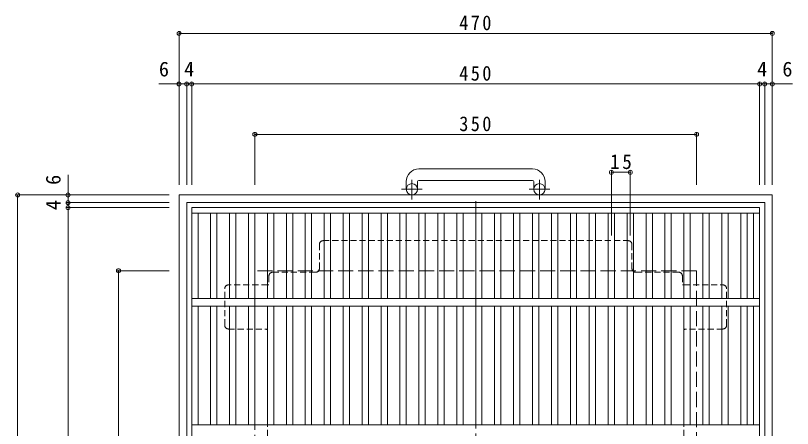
# Model space of a CAD drawing. Units: millimetres at full size, sheet at 1:4. Extents: x -913 to 825, y -789 to 748.
# Drawn here: x -900 to -284, y 366 to 693 of the extents above; entities that cross this region are included whole.
import ezdxf
from ezdxf.enums import TextEntityAlignment as Align

# ---------------------------------------------------------------- set-up
doc = ezdxf.new("R2010")
doc.units = ezdxf.units.MM
doc.header["$LTSCALE"] = 4
doc.header["$PDMODE"] = 32
doc.header["$PDSIZE"] = 3.2
for name, pattern in [('CHAIN1', [8, 5, -1, 1, -1]), ('CHAIN2', [12, 9, -1, 1, -1]), ('DASHED1', [1.8, 1.2, -0.6]), ('DASHED3', [4, 3, -1])]:
    doc.linetypes.add(name, pattern=pattern)
for name, color, linetype, lineweight in [('A-1', 3, 'Continuous', 9), ('A-2', 3, 'Continuous', 9), ('A-4', 7, 'Continuous', 9), ('A-7', 2, 'Continuous', 9)]:
    doc.layers.add(name, color=color, linetype=linetype, lineweight=lineweight)
doc.styles.add('ＭＳ ゴシック', font='')
doc.styles.get('ＭＳ ゴシック').set_extended_font_data('MS Gothic')

msp = doc.modelspace()

# ---------------------------------------------------------------- linework, layer by layer
at = {"layer": 'A-1', "color": 2}
for p, q in [((-490.268, 571.118), (-580.268, 571.118)), ((-590.268, 561.118), (-590.268, 555.018)), ((-581.268, 561.118), (-581.268, 555.018)), ((-580.268, 562.118), (-490.268, 562.118)), ((-489.268, 561.118), (-489.268, 555.018)), ((-480.268, 561.118), (-480.268, 555.018)), ((-770.268, 80.518), (-770.268, 550.518)), ((-300.268, 550.518), (-770.268, 550.518)), ((-300.268, 550.518), (-300.268, 80.518)), ((-764.268, 86.518), (-764.268, 544.518)), ((-306.268, 544.518), (-764.268, 544.518)), ((-306.268, 544.518), (-306.268, 86.518))]:
    msp.add_line(p, q, dxfattribs=at)
at = {"layer": 'A-1', "color": 2, "linetype": 'CHAIN1'}
for p, q in [((-585.768, 546.911), (-585.768, 562.508)), ((-484.768, 546.911), (-484.768, 562.508)), ((-577.605, 555.018), (-594.012, 555.018)), ((-476.605, 555.018), (-493.012, 555.018))]:
    msp.add_line(p, q, dxfattribs=at)
at = {"layer": 'A-1', "color": 2, "linetype": 'DASHED3'}
for p, q in [((-710.268, 140.517), (-710.268, 490.519)), ((-360.268, 490.519), (-710.268, 490.519)), ((-360.268, 490.519), (-360.268, 140.517))]:
    msp.add_line(p, q, dxfattribs=at)
at = {"layer": 'A-1', "color": 2}
for centre in [(-585.768, 555.018), (-484.768, 555.018)]:
    msp.add_circle(centre, 4.5, dxfattribs=at)
for centre, radius, start, end in [((-580.268, 561.118), 10, 90, 180), ((-490.268, 561.118), 10, 0, 90), ((-580.268, 561.118), 1, 90, 180), ((-490.268, 561.118), 1, 0, 90)]:
    msp.add_arc(centre, radius, start, end, dxfattribs=at)
at = {"layer": 'A-2'}
for p, q in [((-760.268, 540.518), (-310.268, 540.518)), ((-760.268, 540.518), (-760.268, 90.518)), ((-760.268, 536.017), (-310.268, 536.017)), ((-755.268, 468.518), (-755.268, 536.017)), ((-745.268, 468.518), (-745.268, 536.017)), ((-740.268, 468.518), (-740.268, 536.017)), ((-730.268, 468.518), (-730.268, 536.017)), ((-725.268, 468.518), (-725.268, 536.017)), ((-715.268, 468.518), (-715.268, 536.017)), ((-710.268, 468.518), (-710.268, 536.017)), ((-700.268, 468.518), (-700.268, 536.017)), ((-695.268, 468.518), (-695.268, 536.017)), ((-685.268, 468.518), (-685.268, 536.017)), ((-680.268, 468.518), (-680.268, 536.017)), ((-670.268, 468.518), (-670.268, 536.017)), ((-665.268, 468.518), (-665.268, 536.017)), ((-655.268, 468.518), (-655.268, 536.017)), ((-650.268, 468.518), (-650.268, 536.017)), ((-640.268, 468.518), (-640.268, 536.017)), ((-635.268, 468.518), (-635.268, 536.017)), ((-625.268, 468.518), (-625.268, 536.017)), ((-620.268, 468.518), (-620.268, 536.017)), ((-610.268, 468.518), (-610.268, 536.017)), ((-605.268, 468.518), (-605.268, 536.017)), ((-595.268, 468.518), (-595.268, 536.017)), ((-590.268, 468.518), (-590.268, 536.017)), ((-580.268, 468.518), (-580.268, 536.017)), ((-575.268, 468.518), (-575.268, 536.017)), ((-565.268, 468.518), (-565.268, 536.017)), ((-560.268, 468.518), (-560.268, 536.017)), ((-550.268, 468.518), (-550.268, 536.017)), ((-545.268, 468.518), (-545.268, 536.017)), ((-535.268, 468.518), (-535.268, 536.017)), ((-530.268, 468.518), (-530.268, 536.017)), ((-520.268, 468.518), (-520.268, 536.017)), ((-515.268, 468.518), (-515.268, 536.017)), ((-505.268, 468.518), (-505.268, 536.017)), ((-500.268, 468.518), (-500.268, 536.017)), ((-490.268, 468.518), (-490.268, 536.017)), ((-485.268, 468.518), (-485.268, 536.017)), ((-475.268, 468.518), (-475.268, 536.017)), ((-470.268, 468.518), (-470.268, 536.017)), ((-460.268, 468.518), (-460.268, 536.017)), ((-455.268, 468.518), (-455.268, 536.017)), ((-445.268, 468.518), (-445.268, 536.017)), ((-440.268, 468.518), (-440.268, 536.017)), ((-430.268, 468.518), (-430.268, 536.017)), ((-425.268, 468.518), (-425.268, 536.017)), ((-415.268, 468.518), (-415.268, 536.017)), ((-410.268, 468.518), (-410.268, 536.017)), ((-400.268, 468.518), (-400.268, 536.017)), ((-395.268, 468.518), (-395.268, 536.017)), ((-385.268, 468.518), (-385.268, 536.017)), ((-380.268, 468.518), (-380.268, 536.017)), ((-370.268, 468.518), (-370.268, 536.017)), ((-365.268, 468.518), (-365.268, 536.017)), ((-355.268, 468.518), (-355.268, 536.017)), ((-350.268, 468.518), (-350.268, 536.017)), ((-340.268, 468.518), (-340.268, 536.017)), ((-335.268, 468.518), (-335.268, 536.017)), ((-325.268, 468.518), (-325.268, 536.017)), ((-320.268, 468.518), (-320.268, 536.017)), ((-315.267, 468.518), (-315.267, 536.017)), ((-310.268, 540.518), (-310.268, 90.518)), ((-310.268, 468.518), (-760.268, 468.518)), ((-310.268, 462.518), (-760.268, 462.518)), ((-755.268, 368.518), (-755.268, 462.518)), ((-745.268, 368.518), (-745.268, 462.518)), ((-740.268, 368.518), (-740.268, 462.518)), ((-730.268, 368.518), (-730.268, 462.518)), ((-725.268, 368.518), (-725.268, 462.518)), ((-715.268, 368.518), (-715.268, 462.518)), ((-710.268, 368.518), (-710.268, 462.518)), ((-700.268, 368.518), (-700.268, 462.518)), ((-695.268, 368.518), (-695.268, 462.518)), ((-685.268, 368.518), (-685.268, 462.518)), ((-680.268, 368.518), (-680.268, 462.518)), ((-670.268, 368.518), (-670.268, 462.518)), ((-665.268, 368.518), (-665.268, 462.518)), ((-655.268, 368.518), (-655.268, 462.518)), ((-650.268, 368.518), (-650.268, 462.518)), ((-640.268, 368.518), (-640.268, 462.518)), ((-635.268, 368.518), (-635.268, 462.518)), ((-625.268, 368.518), (-625.268, 462.518)), ((-620.268, 368.518), (-620.268, 462.518)), ((-610.268, 368.518), (-610.268, 462.518)), ((-605.268, 368.518), (-605.268, 462.518)), ((-595.268, 368.518), (-595.268, 462.518)), ((-590.268, 368.518), (-590.268, 462.518)), ((-580.268, 368.518), (-580.268, 462.518)), ((-575.268, 368.518), (-575.268, 462.518)), ((-565.268, 368.518), (-565.268, 462.518)), ((-560.268, 368.518), (-560.268, 462.518)), ((-550.268, 368.518), (-550.268, 462.518)), ((-545.268, 368.518), (-545.268, 462.518)), ((-535.268, 368.518), (-535.268, 462.518)), ((-530.268, 368.518), (-530.268, 462.518)), ((-520.268, 368.518), (-520.268, 462.518)), ((-515.268, 368.518), (-515.268, 462.518)), ((-505.268, 368.518), (-505.268, 462.518)), ((-500.268, 368.518), (-500.268, 462.518)), ((-490.268, 368.518), (-490.268, 462.518)), ((-485.268, 368.518), (-485.268, 462.518)), ((-475.268, 368.518), (-475.268, 462.518)), ((-470.268, 368.518), (-470.268, 462.518)), ((-460.268, 368.518), (-460.268, 462.518)), ((-455.268, 368.518), (-455.268, 462.518)), ((-445.268, 368.518), (-445.268, 462.518)), ((-440.268, 368.518), (-440.268, 462.518)), ((-430.268, 368.518), (-430.268, 462.518)), ((-425.268, 368.518), (-425.268, 462.518)), ((-415.268, 368.518), (-415.268, 462.518)), ((-410.268, 368.518), (-410.268, 462.518)), ((-400.268, 368.518), (-400.268, 462.518)), ((-395.268, 368.518), (-395.268, 462.518)), ((-385.268, 368.518), (-385.268, 462.518)), ((-380.268, 368.518), (-380.268, 462.518)), ((-370.268, 368.518), (-370.268, 462.518)), ((-365.268, 368.518), (-365.268, 462.518)), ((-355.268, 368.518), (-355.268, 462.518)), ((-350.268, 368.518), (-350.268, 462.518)), ((-340.268, 368.518), (-340.268, 462.518)), ((-335.268, 368.518), (-335.268, 462.518)), ((-325.268, 368.518), (-325.268, 462.518)), ((-320.268, 368.518), (-320.268, 462.518)), ((-315.267, 368.518), (-315.267, 462.518)), ((-310.268, 368.518), (-760.268, 368.518))]:
    msp.add_line(p, q, dxfattribs=at)
at = {"layer": 'A-4'}
for p, q in [((-770.268, 679.718), (-770.268, 558.518)), ((-770.268, 678.518), (-300.268, 678.518)), ((-300.268, 679.718), (-300.268, 558.518)), ((-770.268, 638.518), (-786.268, 638.518)), ((-770.268, 638.518), (-764.268, 638.518)), ((-764.268, 639.718), (-764.268, 558.518)), ((-764.268, 638.518), (-760.268, 638.518)), ((-760.268, 639.718), (-760.268, 558.518)), ((-760.268, 638.518), (-310.268, 638.518)), ((-310.268, 639.718), (-310.268, 558.518)), ((-310.268, 638.518), (-306.268, 638.518)), ((-306.268, 639.718), (-306.268, 558.518)), ((-306.268, 638.518), (-300.268, 638.518)), ((-300.268, 638.518), (-284.268, 638.518)), ((-710.268, 599.718), (-710.268, 558.518)), ((-710.268, 598.518), (-360.268, 598.518)), ((-360.268, 599.718), (-360.268, 558.518)), ((-858.268, 550.518), (-858.268, 566.518)), ((-427.769, 569.718), (-427.769, 518.518)), ((-427.769, 568.518), (-412.768, 568.518)), ((-412.768, 569.718), (-412.768, 518.518)), ((-899.468, 550.518), (-778.268, 550.518)), ((-898.268, 550.518), (-898.268, 80.518)), ((-858.268, 550.518), (-858.268, 544.518)), ((-859.468, 544.518), (-778.268, 544.518)), ((-858.268, 544.518), (-858.268, 540.518)), ((-859.468, 540.518), (-778.268, 540.518)), ((-858.268, 540.518), (-858.268, 90.518)), ((-819.468, 490.519), (-778.268, 490.519)), ((-818.268, 490.519), (-818.268, 140.517))]:
    msp.add_line(p, q, dxfattribs=at)
for p in [(-770.268, 678.518), (-300.268, 678.518), (-770.268, 638.518), (-764.268, 638.518), (-760.268, 638.518), (-310.268, 638.518), (-306.268, 638.518), (-300.268, 638.518), (-710.268, 598.518), (-360.268, 598.518), (-427.769, 568.518), (-412.768, 568.518), (-898.268, 550.518), (-858.268, 550.518), (-858.268, 544.518), (-858.268, 540.518), (-818.268, 490.519)]:
    msp.add_point(p, dxfattribs=at)
at = {"layer": 'A-7', "linetype": 'CHAIN2'}
msp.add_line((-535.268, 545.518), (-535.268, 315.518), dxfattribs=at)
at = {"layer": 'A-7', "linetype": 'DASHED1'}
for p, q in [((-659.067, 492.321), (-659.067, 511.321)), ((-656.067, 514.321), (-414.469, 514.321)), ((-411.469, 492.321), (-411.469, 511.321)), ((-696.068, 489.321), (-662.067, 489.321)), ((-374.468, 489.321), (-408.469, 489.321)), ((-699.068, 486.321), (-699.068, 479.321)), ((-371.468, 486.321), (-371.468, 479.321)), ((-734.071, 447.32), (-734.071, 476.321)), ((-700.268, 479.321), (-731.071, 479.321)), ((-700.268, 479.321), (-699.068, 479.321)), ((-370.268, 479.321), (-371.468, 479.321)), ((-370.268, 479.321), (-339.464, 479.321)), ((-336.464, 447.32), (-336.464, 476.321)), ((-731.071, 444.32), (-702.063, 444.32)), ((-700.268, 443.724), (-700.268, 333.622)), ((-370.268, 443.724), (-370.268, 333.622)), ((-339.464, 444.32), (-368.472, 444.32))]:
    msp.add_line(p, q, dxfattribs=at)
for centre, start, end in [((-656.067, 511.321), 90, 180), ((-414.469, 511.321), 0, 90), ((-696.068, 486.321), 90, 180), ((-662.067, 492.321), 270, 0), ((-408.469, 492.321), 180, 270), ((-374.468, 486.321), 0, 90), ((-731.071, 476.321), 90, 180), ((-339.464, 476.321), 0, 90), ((-731.071, 447.32), 180, 270), ((-702.063, 441.32), 53.23778, 90), ((-368.472, 441.32), 90, 126.76222), ((-339.464, 447.32), 270, 0)]:
    msp.add_arc(centre, 3, start, end, dxfattribs=at)

# ---------------------------------------------------------------- texts
at = {"layer": 'A-4', "color": 2, "style": 'ＭＳ ゴシック'}
for s, p in [('6', (-786.268, 640.918)), ('4', (-766.268, 640.918)), ('4', (-312.268, 640.918)), ('6', (-292.268, 640.918))]:
    msp.add_text(s, height=11.73, dxfattribs=at).set_placement(p, align=Align.BOTTOM_LEFT)
for s, p in [('6', (-860.668, 558.518)), ('4', (-860.668, 538.518))]:
    msp.add_text(s, height=11.73, rotation=90, dxfattribs=at).set_placement(p, align=Align.BOTTOM_LEFT)
at = {"layer": 'A-4', "color": 2, "char_height": 11.73, "attachment_point": 7, "style": 'ＭＳ ゴシック'}
for s, insert in [('\\T1.27;\\W0.9;470', (-548.268, 680.918)), ('\\T1.27;\\W0.9;450', (-548.268, 640.918)), ('\\T1.27;\\W0.9;350', (-548.268, 600.918)), ('\\T1.27;\\W0.95;15', (-428.768, 570.918))]:
    msp.add_mtext(s, dxfattribs=dict(at, insert=insert))

doc.saveas('drawing.dxf')
